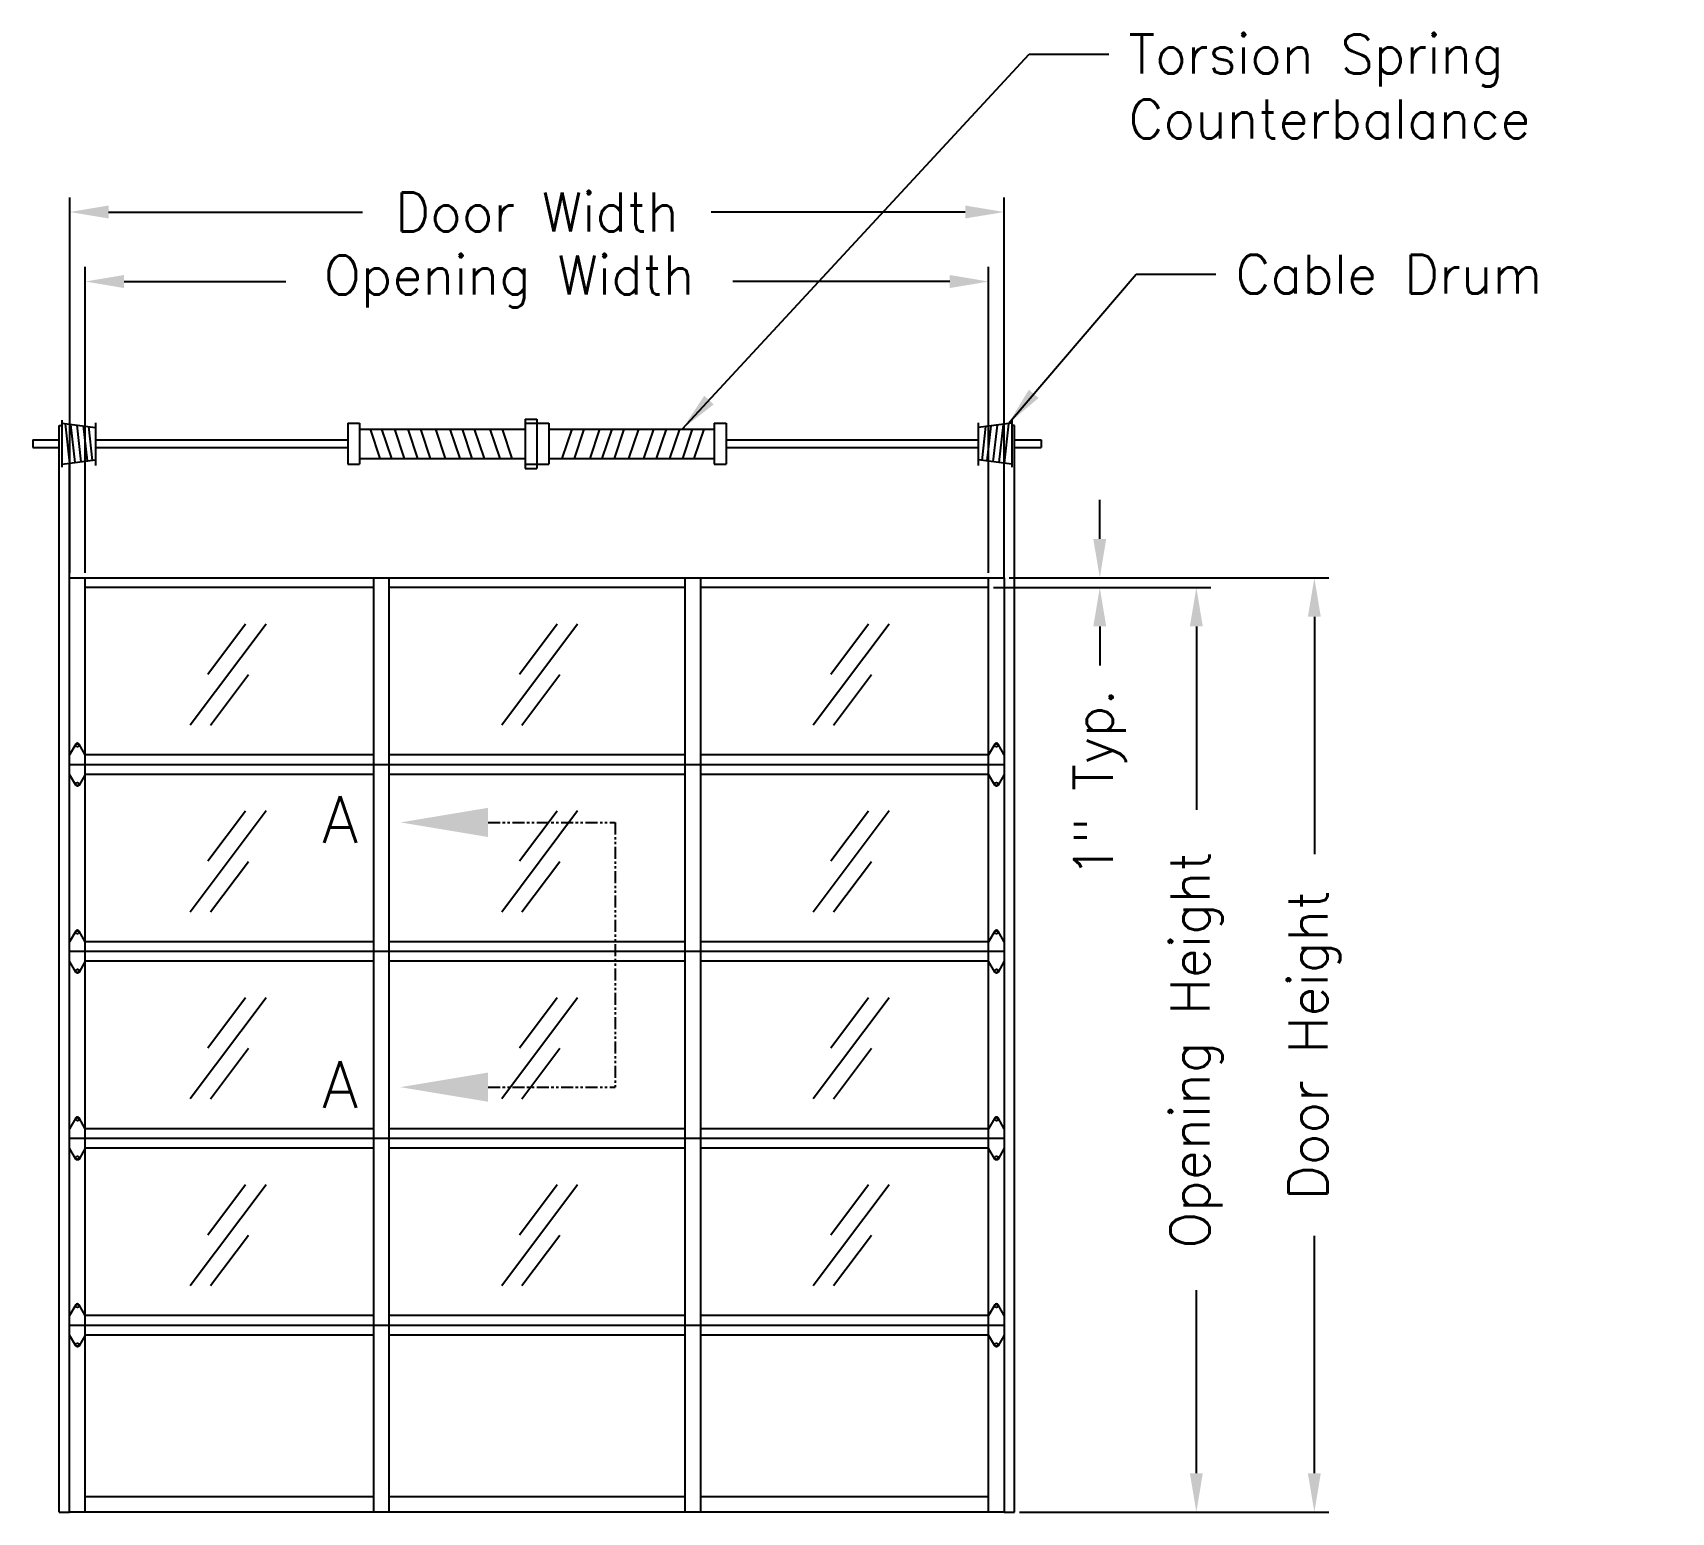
# Model space of a CAD drawing. Extents: x 20 to 188, y 24 to 176.
import ezdxf

# ---------------------------------------------------------------- set-up
doc = ezdxf.new("R2010")
doc.units = 0
doc.header["$MEASUREMENT"] = 0
doc.linetypes.add('PHANTOM', pattern=[2.5, 1.25, -0.25, 0.25, -0.25, 0.25, -0.25])
doc.layers.get('DEFPOINTS').update_dxf_attribs({"linetype": 'CONTINUOUS'})
for name, color, linetype in [('R-ANNO-DIMS', 3, 'CONTINUOUS'), ('R-ANNO-TEXT', 6, 'CONTINUOUS'), ('R-SCAD-MDL1', 5, 'CONTINUOUS'), ('R-SCAD-MDL3', 4, 'CONTINUOUS')]:
    doc.layers.add(name, color=color, linetype=linetype)
doc.styles.add('ROMANS', font='romans')
doc.dimstyles.new('SCADARCH', dxfattribs={"dimscale": 8, "dimtxt": 0.5, "dimasz": 0.5, "dimexe": 0.1875, "dimexo": 0.0625, "dimgap": 0.25, "dimtad": 0, "dimdec": 4, "dimzin": 3, "dimdsep": 46, "dimlunit": 4, "dimtxsty": 'ROMANS', "dimcen": 0.1875, "dimclrd": 256, "dimclre": 256, "dimclrt": 256, "dimadec": 0, "dimazin": 0, "dimtfac": 1, "dimtdec": 4, "dimtofl": 0, "dimtmove": 0, "dimatfit": 3, "dimfxl": 0, "dimfrac": 1, "dimtolj": 1, "dimtzin": 3, "dimarcsym": 0})

# ---------------------------------------------------------------- blocks, each defined once
blk = doc.blocks.new('*D9')
at = {"layer": 'DEFPOINTS', "color": 0}
for p in [(119.84, 119.67), (120.91, 23.67), (151.7, 23.67)]:
    blk.add_point(p, dxfattribs=at)
at = {"layer": 'R-ANNO-DIMS', "lineweight": -2}
for p, q in [((120.34, 119.67), (153.2, 119.67)), ((151.7, 115.67), (151.7, 91.29)), ((151.7, 27.67), (151.7, 52.05)), ((121.41, 23.67), (153.2, 23.67))]:
    blk.add_line(p, q, dxfattribs=at)
at = {"layer": 'R-ANNO-DIMS'}
for points in [[(151.03, 115.67), (152.36, 115.67), (151.7, 119.67)], [(151.03, 27.67), (152.36, 27.67), (151.7, 23.67)]]:
    blk.add_solid(points, dxfattribs=at)
at = {"layer": 'R-ANNO-DIMS', "insert": (151.7, 71.67), "char_height": 4, "attachment_point": 5, "rotation": 90, "style": 'ROMANS'}
blk.add_mtext('\\A1;Door Height', dxfattribs=at)
blk = doc.blocks.new('*D10')
at = {"layer": 'DEFPOINTS', "color": 0}
for p in [(118.24, 118.67), (120.91, 23.67), (139.58, 23.67)]:
    blk.add_point(p, dxfattribs=at)
at = {"layer": 'R-ANNO-DIMS', "lineweight": -2}
for p, q in [((118.74, 118.67), (141.08, 118.67)), ((139.58, 114.67), (139.58, 95.83)), ((139.58, 27.67), (139.58, 46.5)), ((121.41, 23.67), (141.08, 23.67))]:
    blk.add_line(p, q, dxfattribs=at)
at = {"layer": 'R-ANNO-DIMS'}
for points in [[(138.91, 114.67), (140.24, 114.67), (139.58, 118.67)], [(138.91, 27.67), (140.24, 27.67), (139.58, 23.67)]]:
    blk.add_solid(points, dxfattribs=at)
at = {"layer": 'R-ANNO-DIMS', "insert": (139.58, 71.17), "char_height": 4, "attachment_point": 5, "rotation": 90, "style": 'ROMANS'}
blk.add_mtext('\\A1;Opening Height', dxfattribs=at)
blk = doc.blocks.new('*D11')
at = {"layer": 'DEFPOINTS', "color": 0}
for p in [(119.84, 119.67), (118.24, 118.67), (129.66, 118.67)]:
    blk.add_point(p, dxfattribs=at)
at = {"layer": 'R-ANNO-DIMS', "lineweight": -2}
for p, q in [((129.66, 123.67), (129.66, 127.67)), ((120.34, 119.67), (131.16, 119.67)), ((118.74, 118.67), (131.16, 118.67)), ((129.66, 114.67), (129.66, 110.67))]:
    blk.add_line(p, q, dxfattribs=at)
at = {"layer": 'R-ANNO-DIMS'}
for points in [[(128.99, 123.67), (130.32, 123.67), (129.66, 119.67)], [(128.99, 114.67), (130.32, 114.67), (129.66, 118.67)]]:
    blk.add_solid(points, dxfattribs=at)
at = {"layer": 'R-ANNO-DIMS', "insert": (129.66, 98.57), "char_height": 4, "attachment_point": 5, "rotation": 90, "style": 'ROMANS'}
blk.add_mtext('\\A1;1" Typ.', dxfattribs=at)
blk = doc.blocks.new('*D12')
at = {"layer": 'DEFPOINTS', "color": 0}
for p in [(119.84, 157.25), (23.85, 119.67), (119.84, 119.67)]:
    blk.add_point(p, dxfattribs=at)
at = {"layer": 'R-ANNO-DIMS', "lineweight": -2}
for p, q in [((23.85, 120.17), (23.85, 158.75)), ((119.84, 120.17), (119.84, 158.75)), ((27.85, 157.25), (53.94, 157.25)), ((115.84, 157.25), (89.75, 157.25))]:
    blk.add_line(p, q, dxfattribs=at)
at = {"layer": 'R-ANNO-DIMS'}
for points in [[(27.85, 157.92), (27.85, 156.59), (23.85, 157.25)], [(115.84, 157.92), (115.84, 156.59), (119.84, 157.25)]]:
    blk.add_solid(points, dxfattribs=at)
at = {"layer": 'R-ANNO-DIMS', "insert": (71.85, 157.25), "char_height": 4, "attachment_point": 5, "style": 'ROMANS'}
blk.add_mtext('\\A1;Door Width', dxfattribs=at)
blk = doc.blocks.new('*D13')
at = {"layer": 'DEFPOINTS', "color": 0}
for p in [(118.24, 150.11), (25.44, 119.67), (118.24, 119.67)]:
    blk.add_point(p, dxfattribs=at)
at = {"layer": 'R-ANNO-DIMS', "lineweight": -2}
for p, q in [((25.44, 120.17), (25.44, 151.61)), ((118.24, 120.17), (118.24, 151.61)), ((29.44, 150.11), (46.05, 150.11)), ((114.24, 150.11), (91.95, 150.11))]:
    blk.add_line(p, q, dxfattribs=at)
at = {"layer": 'R-ANNO-DIMS'}
for points in [[(29.44, 150.78), (29.44, 149.44), (25.44, 150.11)], [(114.24, 150.78), (114.24, 149.44), (118.24, 150.11)]]:
    blk.add_solid(points, dxfattribs=at)
at = {"layer": 'R-ANNO-DIMS', "insert": (69, 150.11), "char_height": 4, "attachment_point": 5, "style": 'ROMANS'}
blk.add_mtext('\\A1;Opening Width', dxfattribs=at)

msp = doc.modelspace()

# ---------------------------------------------------------------- linework, layer by layer
at = {"layer": 'R-ANNO-TEXT', "linetype": 'PHANTOM'}
for p, q in [((66.8234, 94.54099), (79.86559, 94.54099)), ((79.86559, 94.54099), (79.86559, 67.3404)), ((66.8234, 67.3404), (79.86559, 67.3404))]:
    msp.add_line(p, q, dxfattribs=at)
at = {"layer": 'R-ANNO-TEXT'}
for points in [[(66.8234, 96.04099), (66.8234, 93.04099), (57.8234, 94.54099)], [(66.8234, 68.8404), (66.8234, 65.8404), (57.8234, 67.3404)]]:
    msp.add_solid(points, dxfattribs=at)
at = {"layer": 'R-SCAD-MDL1'}
for p, q in [((22.77297, 135.32935), (23.04555, 135.32935)), ((22.77297, 23.66777), (22.77297, 135.32935)), ((23.04555, 135.85443), (23.04555, 131.03484)), ((23.04555, 135.54948), (26.50407, 135.10673)), ((23.38754, 135.5057), (23.84347, 131.44194)), ((23.94952, 135.43376), (24.38954, 131.51184)), ((24.58545, 135.35235), (25.00746, 131.59095)), ((25.23617, 135.26904), (25.63975, 131.67189)), ((25.76858, 135.20089), (26.15708, 131.73812)), ((26.50407, 135.60366), (26.50407, 131.20272)), ((52.42152, 135.54653), (53.63494, 135.54653)), ((52.42152, 135.54653), (52.42152, 131.34274)), ((53.63494, 135.54653), (53.63494, 131.34274)), ((53.63494, 134.95625), (70.63005, 134.95625)), ((54.70492, 134.95625), (55.71545, 131.93303)), ((55.89378, 134.95625), (56.90432, 131.93303)), ((57.20153, 134.95625), (58.21207, 131.93303)), ((58.56873, 134.95625), (59.57926, 131.93303)), ((59.87648, 134.95625), (60.88701, 131.93303)), ((61.422, 134.95625), (62.43254, 131.93303)), ((62.90808, 134.95625), (63.91862, 131.93303)), ((64.15639, 134.95625), (65.16693, 131.93303)), ((65.4047, 134.95625), (66.41523, 131.93303)), ((67.00967, 134.95625), (68.0202, 131.93303)), ((68.25798, 134.95625), (69.26851, 131.93303)), ((70.63005, 135.97611), (71.84347, 135.97611)), ((70.63005, 135.97611), (70.63005, 130.91316)), ((70.63005, 135.54653), (71.84347, 135.54653)), ((71.84347, 135.97611), (71.84347, 130.91316)), ((71.84347, 135.54653), (73.05689, 135.54653)), ((73.05689, 135.54653), (73.05689, 131.34274)), ((73.05689, 134.95625), (90.052, 134.95625)), ((75.42896, 134.95625), (74.41843, 131.93303)), ((76.67727, 134.95625), (75.66674, 131.93303)), ((78.28224, 134.95625), (77.2717, 131.93303)), ((79.53055, 134.95625), (78.52001, 131.93303)), ((80.77886, 134.95625), (79.76832, 131.93303)), ((82.26494, 134.95625), (81.2544, 131.93303)), ((83.81046, 134.95625), (82.79993, 131.93303)), ((85.11821, 134.95625), (84.10768, 131.93303)), ((86.48541, 134.95625), (85.47487, 131.93303)), ((87.79316, 134.95625), (86.78262, 131.93303)), ((88.98202, 134.95625), (87.97149, 131.93303)), ((90.052, 135.54653), (90.052, 131.34274)), ((90.052, 135.54653), (91.26542, 135.54653)), ((91.26542, 135.54653), (91.26542, 131.34274)), ((117.18287, 135.60366), (117.18287, 131.20272)), ((120.64139, 135.54948), (117.18287, 135.10673)), ((117.91836, 135.20089), (117.52986, 131.73812)), ((118.45077, 135.26904), (118.04719, 131.67189)), ((119.10149, 135.35235), (118.67948, 131.59095)), ((119.73742, 135.43376), (119.2974, 131.51184)), ((120.2994, 135.5057), (119.84347, 131.44194)), ((120.64139, 135.85443), (120.64139, 131.03484)), ((120.91397, 135.32935), (120.64139, 135.32935)), ((120.91397, 23.66777), (120.91397, 135.32935)), ((20.05966, 133.8311), (20.05966, 133.05817)), ((20.05966, 133.8311), (22.77297, 133.8311)), ((20.05966, 133.05817), (22.77297, 133.05817)), ((26.50407, 133.8311), (52.42152, 133.8311)), ((26.50407, 133.05817), (52.42152, 133.05817)), ((91.26542, 133.8311), (117.18287, 133.8311)), ((91.26542, 133.05817), (117.18287, 133.05817)), ((120.91397, 133.8311), (123.62727, 133.8311)), ((120.91397, 133.05817), (123.62727, 133.05817)), ((123.62727, 133.8311), (123.62727, 133.05817)), ((23.04555, 131.33979), (26.50407, 131.78254)), ((23.84347, 119.66777), (23.84347, 131.44194)), ((52.42152, 131.34274), (53.63494, 131.34274)), ((53.63494, 131.93303), (70.63005, 131.93303)), ((70.63005, 131.34274), (71.84347, 131.34274)), ((71.84347, 131.34274), (73.05689, 131.34274)), ((73.05689, 131.93303), (90.052, 131.93303)), ((90.052, 131.34274), (91.26542, 131.34274)), ((120.64139, 131.33979), (117.18287, 131.78254)), ((119.84347, 119.66777), (119.84347, 131.44194)), ((70.63005, 130.91316), (71.84347, 130.91316)), ((25.44347, 23.66777), (25.44347, 119.66777)), ((55.04347, 119.66777), (55.04347, 23.66777)), ((56.64347, 119.66777), (56.64347, 23.66777)), ((87.04347, 119.66777), (87.04347, 23.66777)), ((88.64347, 119.66777), (88.64347, 23.66777)), ((118.24347, 23.66777), (118.24347, 119.66777)), ((55.04347, 118.66777), (25.44347, 118.66777)), ((87.04347, 118.66777), (56.64347, 118.66777)), ((118.24347, 118.66777), (88.64347, 118.66777)), ((55.04347, 101.46777), (25.44347, 101.46777)), ((87.04347, 101.46777), (56.64347, 101.46777)), ((118.24347, 101.46777), (88.64347, 101.46777)), ((119.84347, 100.46777), (23.84347, 100.46777)), ((55.04347, 99.46777), (25.44347, 99.46777)), ((87.04347, 99.46777), (56.64347, 99.46777)), ((118.24347, 99.46777), (88.64347, 99.46777)), ((119.84347, 81.26777), (23.84347, 81.26777)), ((55.04347, 82.26777), (25.44347, 82.26777)), ((87.04347, 82.26777), (56.64347, 82.26777)), ((118.24347, 82.26777), (88.64347, 82.26777)), ((55.04347, 80.26777), (25.44347, 80.26777)), ((87.04347, 80.26777), (56.64347, 80.26777)), ((118.24347, 80.26777), (88.64347, 80.26777)), ((55.04347, 63.06777), (25.44347, 63.06777)), ((87.04347, 63.06777), (56.64347, 63.06777)), ((118.24347, 63.06777), (88.64347, 63.06777)), ((119.84347, 62.06777), (23.84347, 62.06777)), ((55.04347, 61.06777), (25.44347, 61.06777)), ((87.04347, 61.06777), (56.64347, 61.06777)), ((118.24347, 61.06777), (88.64347, 61.06777)), ((55.04347, 43.86777), (25.44347, 43.86777)), ((87.04347, 43.86777), (56.64347, 43.86777)), ((118.24347, 43.86777), (88.64347, 43.86777)), ((119.84347, 42.86777), (23.84347, 42.86777)), ((55.04347, 41.86777), (25.44347, 41.86777)), ((87.04347, 41.86777), (56.64347, 41.86777)), ((118.24347, 41.86777), (88.64347, 41.86777)), ((55.04347, 25.2527), (25.44347, 25.2527)), ((87.04347, 25.2527), (56.64347, 25.2527)), ((118.24347, 25.2527), (88.64347, 25.2527)), ((22.77297, 23.66777), (23.84347, 23.66777)), ((119.84347, 23.66777), (120.91397, 23.66777))]:
    msp.add_line(p, q, dxfattribs=at)
msp.add_lwpolyline([(23.84347, 23.66777), (23.84347, 119.66777), (119.84347, 119.66777), (119.84347, 23.66777)], close=True, dxfattribs=at)
for points in [[(25.44347, 101.46777), (24.80998, 102.58092, 0.535769), (24.47696, 102.58092), (23.84347, 101.46777)], [(119.84347, 101.46777), (119.20998, 102.58092, 0.535769), (118.87696, 102.58092), (118.24347, 101.46777)], [(25.44347, 99.46777), (24.80998, 98.35461, -0.535769), (24.47696, 98.35461), (23.84347, 99.46777)], [(119.84347, 99.46777), (119.20998, 98.35461, -0.535769), (118.87696, 98.35461), (118.24347, 99.46777)], [(25.44347, 82.26777), (24.80998, 83.38092, 0.535769), (24.47696, 83.38092), (23.84347, 82.26777)], [(119.84347, 82.26777), (119.20998, 83.38092, 0.535769), (118.87696, 83.38092), (118.24347, 82.26777)], [(25.44347, 80.26777), (24.80998, 79.15461, -0.535769), (24.47696, 79.15461), (23.84347, 80.26777)], [(119.84347, 80.26777), (119.20998, 79.15461, -0.535769), (118.87696, 79.15461), (118.24347, 80.26777)], [(25.44347, 63.06777), (24.80998, 64.18092, 0.535769), (24.47696, 64.18092), (23.84347, 63.06777)], [(119.84347, 63.06777), (119.20998, 64.18092, 0.535769), (118.87696, 64.18092), (118.24347, 63.06777)], [(25.44347, 61.06777), (24.80998, 59.95461, -0.535769), (24.47696, 59.95461), (23.84347, 61.06777)], [(119.84347, 61.06777), (119.20998, 59.95461, -0.535769), (118.87696, 59.95461), (118.24347, 61.06777)], [(25.44347, 43.86777), (24.80998, 44.98092, 0.535769), (24.47696, 44.98092), (23.84347, 43.86777)], [(119.84347, 43.86777), (119.20998, 44.98092, 0.535769), (118.87696, 44.98092), (118.24347, 43.86777)], [(25.44347, 41.86777), (24.80998, 40.75461, -0.535769), (24.47696, 40.75461), (23.84347, 41.86777)], [(119.84347, 41.86777), (119.20998, 40.75461, -0.535769), (118.87696, 40.75461), (118.24347, 41.86777)]]:
    msp.add_lwpolyline(points, format="xyb", dxfattribs=at)
for centre in [(24.64347, 102.45033), (119.04347, 102.45033), (24.64347, 98.4852), (119.04347, 98.4852), (24.64347, 83.25033), (119.04347, 83.25033), (24.64347, 79.2852), (119.04347, 79.2852), (24.64347, 64.05033), (119.04347, 64.05033), (24.64347, 60.0852), (119.04347, 60.0852), (24.64347, 44.85033), (119.04347, 44.85033), (24.64347, 40.8852), (119.04347, 40.8852)]:
    msp.add_circle(centre, 0.16096, dxfattribs=at)
at = {"layer": 'R-SCAD-MDL3'}
for p, q in [((44.01955, 114.9135), (36.22927, 104.53346)), ((41.91584, 114.90027), (38.04644, 109.74454)), ((76.01955, 114.9135), (68.22927, 104.53346)), ((73.91584, 114.90027), (70.04644, 109.74454)), ((108.01955, 114.9135), (100.22927, 104.53346)), ((105.91585, 114.90027), (102.04644, 109.74454)), ((42.20237, 109.70243), (38.30723, 104.51241)), ((74.20237, 109.70243), (70.30723, 104.51241)), ((106.20237, 109.70243), (102.30723, 104.51241)), ((44.01955, 95.7135), (36.22927, 85.33346)), ((41.91584, 95.70027), (38.04644, 90.54454)), ((76.01955, 95.7135), (68.22927, 85.33346)), ((73.91584, 95.70027), (70.04644, 90.54454)), ((108.01955, 95.7135), (100.22927, 85.33346)), ((105.91585, 95.70027), (102.04644, 90.54454)), ((42.20237, 90.50243), (38.30723, 85.3124)), ((74.20237, 90.50243), (70.30723, 85.3124)), ((106.20237, 90.50243), (102.30723, 85.3124)), ((44.01955, 76.5135), (36.22927, 66.13346)), ((41.91584, 76.50026), (38.04644, 71.34454)), ((76.01955, 76.5135), (68.22927, 66.13346)), ((73.91584, 76.50026), (70.04644, 71.34454)), ((108.01955, 76.5135), (100.22927, 66.13346)), ((105.91585, 76.50026), (102.04644, 71.34454)), ((42.20237, 71.30243), (38.30723, 66.11241)), ((74.20237, 71.30243), (70.30723, 66.11241)), ((106.20237, 71.30243), (102.30723, 66.11241)), ((44.01955, 57.3135), (36.22927, 46.93346)), ((41.91584, 57.30027), (38.04644, 52.14454)), ((76.01955, 57.3135), (68.22927, 46.93346)), ((73.91584, 57.30027), (70.04644, 52.14454)), ((108.01955, 57.3135), (100.22927, 46.93346)), ((105.91585, 57.30027), (102.04644, 52.14454)), ((42.20237, 52.10243), (38.30723, 46.9124)), ((74.20237, 52.10243), (70.30723, 46.9124)), ((106.20237, 52.10243), (102.30723, 46.9124))]:
    msp.add_line(p, q, dxfattribs=at)

# ---------------------------------------------------------------- texts
at = {"layer": 'R-ANNO-TEXT', "style": 'ROMANS'}
for p in [(49.77104, 92.42755), (49.77104, 65.22696)]:
    msp.add_text('A', height=4.8, dxfattribs=at).set_placement(p)
at = {"layer": 'R-ANNO-TEXT', "char_height": 4, "attachment_point": 1, "style": 'ROMANS'}
for s, insert in [('\\A1;Torsion Spring\\PCounterbalance', (132.60213, 175.47766)), ('Cable Drum', (143.59317, 152.86799))]:
    msp.add_mtext(s, dxfattribs=dict(at, insert=insert))

# ---------------------------------------------------------------- dimensions: what is measured, and where the dimension line sits
at = {"layer": 'R-ANNO-DIMS'}
dim = msp.add_linear_dim(base=(119.84347, 157.25277), p1=(23.85279, 119.66777), p2=(119.84347, 119.66777), text='Door Width', dimstyle='SCADARCH', dxfattribs=at)
dim.commit()
dim.dimension.update_dxf_attribs({"geometry": '*D12', "text_midpoint": (71.84813, 157.25277)})
dim = msp.add_linear_dim(base=(118.24347, 150.10897), p1=(25.44347, 119.66777), p2=(118.24347, 119.66777), text='Opening Width', dimstyle='SCADARCH', dxfattribs=at)
dim.commit()
dim.dimension.update_dxf_attribs({"geometry": '*D13', "text_midpoint": (68.9999, 150.10897), "dimtype": 160})
dim = msp.add_linear_dim(base=(129.65625, 118.66777), p1=(119.84347, 119.66777), p2=(118.24347, 118.66777), angle=90, text='1" Typ.', dimstyle='SCADARCH', dxfattribs=at)
dim.commit()
dim.dimension.update_dxf_attribs({"geometry": '*D11', "text_midpoint": (129.65625, 98.57253), "dimtype": 160})
for base, p1, text, picture, middle in [((151.69596, 23.66777), (119.84347, 119.66777), 'Door Height', '*D9', (151.69596, 71.66777)), ((139.57811, 23.66777), (118.24347, 118.66777), 'Opening Height', '*D10', (139.57811, 71.16777))]:
    dim = msp.add_linear_dim(base=base, p1=p1, p2=(120.91397, 23.66777), angle=90, text=text, dimstyle='SCADARCH', dxfattribs=at)
    dim.commit()
    dim.dimension.update_dxf_attribs({"geometry": picture, "text_midpoint": middle})

# ---------------------------------------------------------------- leaders
at = {"layer": 'R-ANNO-TEXT', "annotation_type": 0, "has_hookline": 1, "hookline_direction": 0, "text_width": 44.7619}
for points in [[(86.80074, 134.99264), (122.39813, 173.47766), (130.60213, 173.47766)], [(120.27821, 135.53272), (133.38917, 150.86799), (141.59317, 150.86799)]]:
    msp.add_leader(points, dimstyle='SCADARCH', override={"dimgap": 0.25, "dimtad": 0}, dxfattribs=at)

doc.saveas('drawing.dxf')
